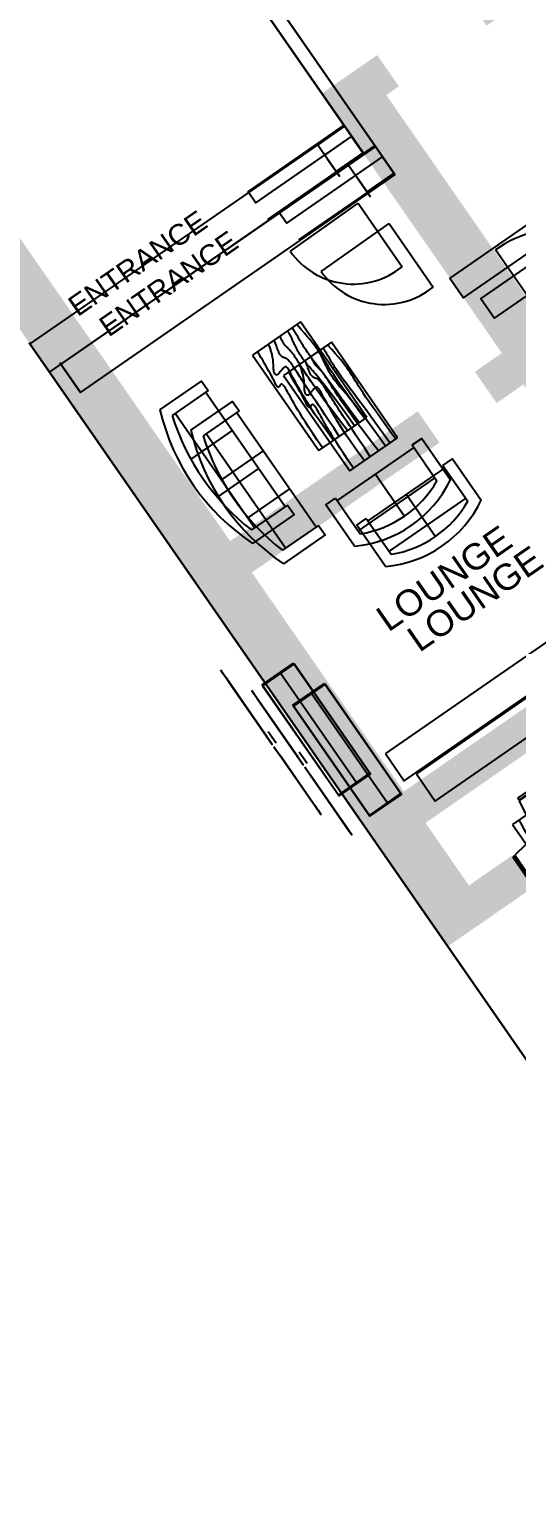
# Model space of a CAD drawing. Header units: millimetres. Extents: x 598487 to 663022, y -3024 to 50667.
# Drawn here: x 598487 to 604858, y -3024 to 16040 of the extents above; entities that cross this region are included whole.
import ezdxf

# ---------------------------------------------------------------- set-up
doc = ezdxf.new("R2010")
doc.units = ezdxf.units.MM
doc.layers.get('0').update_dxf_attribs({"color": 250})
for name, color, linetype in [('Doors', 20, 'Continuous'), ('Furniture', 80, 'Continuous'), ('Text', 7, 'Continuous'), ('walls', 51, 'Continuous'), ('windows', 10, 'Continuous')]:
    doc.layers.add(name, color=color, linetype=linetype)
doc.styles.get("Standard").update_dxf_attribs({"font": 'arial.ttf'})

# ---------------------------------------------------------------- blocks, each defined once
blk = doc.blocks.new('Sofa - Roundback 7 ft.')
at = {"linetype": 'Continuous'}
for p, q in [((-12.00002, -32.4421), (-12.00003, -6.5971)), ((11.99997, -32.4421), (11.99998, -6.5971)), ((-36.000027, -34), (-36.000027, -11.4696)), ((-35.999844, -13.3819), (35.9998, -13.3819)), ((35.99998, -34), (35.99998, -11.4696)), ((-36.000027, -32.4421), (35.99998, -32.4421))]:
    blk.add_line(p, q, dxfattribs=at)
for points in [[(-36.000027, -34), (-42.000027, -34), (-42.000027, -8)], [(41.99998, -8), (41.99998, -34), (35.99998, -34)]]:
    blk.add_lwpolyline(points, dxfattribs=at)
for centre, radius, start, end in [((0, -114.25), 114.25, 68.43141, 111.5686), ((-0.00001, -127.1968), 121.1968, 72.72033, 107.2797)]:
    blk.add_arc(centre, radius, start, end, dxfattribs=at)
blk = doc.blocks.new('Sofa - Roundback Loveseat 5 ft.')
at = {"linetype": 'Continuous'}
for p, q in [((0, -32.44198), (0, -5.99998)), ((-24, -33.99998), (-24, -11.46958)), ((-23.9998, -13.38178), (23.99986, -13.38178)), ((24.00004, -33.99998), (24.00004, -11.46958)), ((-24, -32.44198), (24.00004, -32.44198))]:
    blk.add_line(p, q, dxfattribs=at)
for points in [[(-24, -33.99998), (-30, -33.99998), (-30, -7.99998)], [(30.00004, -7.99998), (30.00004, -33.99998), (24.00004, -33.99998)]]:
    blk.add_lwpolyline(points, dxfattribs=at)
for centre, radius, start, end in [((0, -60.24998), 60.24998, 60.13715, 119.8628), ((0, -61.38438), 55.38444, 64.32083, 115.6792)]:
    blk.add_arc(centre, radius, start, end, dxfattribs=at)
blk = doc.blocks.new('Table - Rectangular Woodgrain 60 x 30 in.')
at = {"linetype": 'Continuous'}
for p, q in [((0, 0), (0, -30)), ((60, 0), (0, 0)), ((60, -30), (60, 0)), ((0, -30), (60, -30))]:
    blk.add_line(p, q, dxfattribs=at)
for points in [[(0, -2.4), (4.8155, -2.418), (9.0302, -2.4688), (12.709, -2.5477), (15.9167, -2.65), (18.7181, -2.7711), (21.1781, -2.9063), (23.3616, -3.0508), (25.3333, -3.2), (27.1477, -3.3495), (28.8172, -3.4958), (30.3437, -3.636), (31.7291, -3.7667), (32.9756, -3.8849), (34.0849, -3.9875), (35.059, -4.0714), (35.9, -4.1334), (36.6114, -4.1711), (37.2041, -4.1854), (37.6906, -4.1779), (38.0833, -4.15), (38.3948, -4.1034), (38.6375, -4.0396), (38.8239, -3.9602), (38.9666, -3.8667), (39.0764, -3.7608), (39.1573, -3.6448), (39.2116, -3.521), (39.2416, -3.3917), (39.2498, -3.2593), (39.2385, -3.1261), (39.21, -2.9944), (39.1666, -2.8667), (39.111, -2.7447), (39.0468, -2.6281), (38.978, -2.5163), (38.9083, -2.4083), (38.8418, -2.3035), (38.7823, -2.201), (38.7337, -2.1001), (38.7, -2), (38.6844, -1.9003), (38.6875, -1.8021), (38.7094, -1.707), (38.75, -1.6167), (38.8094, -1.5326), (38.8875, -1.4563), (38.9844, -1.3893), (39.1, -1.3333), (39.2351, -1.2896), (39.3937, -1.2583), (39.5804, -1.2396), (39.8, -1.2333), (40.057, -1.2396), (40.3562, -1.2583), (40.7023, -1.2896), (41.1, -1.3333), (41.5547, -1.3895), (42.0755, -1.4573), (42.6721, -1.5361), (43.3542, -1.625), (44.1316, -1.7233), (45.014, -1.8302), (46.0114, -1.9449), (47.1333, -2.0667), (48.3862, -2.1947), (49.7625, -2.3281), (51.2513, -2.4663), (52.8416, -2.6083), (54.5226, -2.7535), (56.2833, -2.9011), (58.1127, -3.0501), (60, -3.2)], [(0, -9.2), (6.5759, -9.0858), (11.9385, -9.0365), (16.2527, -9.0418), (19.6833, -9.0917), (22.3952, -9.1759), (24.5531, -9.2844), (26.322, -9.4069), (27.8666, -9.5333), (29.3241, -9.6553), (30.7203, -9.7719), (32.0532, -9.8837), (33.3208, -9.9917), (34.5213, -10.0965), (35.6526, -10.199), (36.7128, -10.2999), (37.7, -10.4), (38.6129, -10.4996), (39.4531, -10.5969), (40.223, -10.6895), (40.925, -10.775), (41.5613, -10.8512), (42.1344, -10.9156), (42.6465, -10.966), (43.1, -11), (43.4976, -11.0158), (43.8437, -11.0136), (44.143, -10.9942), (44.4, -10.9583), (44.6195, -10.9069), (44.8062, -10.8406), (44.9648, -10.7603), (45.1, -10.6667), (45.2155, -10.5598), (45.3114, -10.4365), (45.3871, -10.2929), (45.4416, -10.125), (45.4743, -9.929), (45.4844, -9.7011), (45.4709, -9.4371), (45.4333, -9.1333), (45.3716, -8.7883), (45.2896, -8.4104), (45.1919, -8.0107), (45.0833, -7.6), (44.9685, -7.1893), (44.8521, -6.7896), (44.7388, -6.4117), (44.6333, -6.0667), (44.54, -5.7628), (44.4614, -5.4979), (44.4001, -5.2675), (44.3583, -5.0667), (44.3384, -4.8909), (44.3427, -4.7354), (44.3736, -4.5956), (44.4333, -4.4667), (44.5236, -4.3453), (44.6427, -4.2333), (44.7884, -4.1339), (44.9583, -4.05), (45.1501, -3.9849), (45.3614, -3.9417), (45.59, -3.9234), (45.8333, -3.9333), (46.0915, -3.9749), (46.3734, -4.0531), (46.6906, -4.1736), (47.0542, -4.3417), (47.4756, -4.5629), (47.9661, -4.8427), (48.5372, -5.1866), (49.2, -5.6), (49.9676, -6.0844), (50.8594, -6.625), (51.8965, -7.2031), (53.1, -7.8), (54.491, -8.3969), (56.0906, -8.975), (57.9199, -9.5156), (60, -10)], [(0, -12.8), (5.1847, -12.9322), (9.6213, -13.0323), (13.3963, -13.1059), (16.5958, -13.1583), (19.3063, -13.1952), (21.614, -13.2219), (23.6054, -13.2439), (25.3666, -13.2667), (26.9728, -13.2947), (28.4531, -13.3281), (29.8256, -13.3663), (31.1083, -13.4083), (32.3191, -13.4535), (33.476, -13.501), (34.597, -13.5501), (35.7, -13.6), (36.7984, -13.6497), (37.8875, -13.6979), (38.9578, -13.743), (40, -13.7833), (41.0047, -13.8174), (41.9625, -13.8438), (42.864, -13.8607), (43.7, -13.8667), (44.4631, -13.8604), (45.1552, -13.8417), (45.7801, -13.8104), (46.3416, -13.7667), (46.8439, -13.7104), (47.2906, -13.6417), (47.6858, -13.5604), (48.0333, -13.4667), (48.3375, -13.3608), (48.6042, -13.2448), (48.8396, -13.121), (49.05, -12.9917), (49.2417, -12.8593), (49.4208, -12.7261), (49.5937, -12.5944), (49.7667, -12.4667), (49.9452, -12.3451), (50.1323, -12.2313), (50.3303, -12.1268), (50.5416, -12.0333), (50.7686, -11.9524), (51.0135, -11.8854), (51.2788, -11.8341), (51.5666, -11.8), (51.8785, -11.7843), (52.2116, -11.7865), (52.562, -11.8059), (52.926, -11.8417), (53.2998, -11.8931), (53.6795, -11.9594), (54.0614, -12.0397), (54.4416, -12.1333), (54.8223, -12.2401), (55.2293, -12.3625), (55.6942, -12.5037), (56.2489, -12.6667), (56.9251, -12.8547), (57.7545, -13.0708), (58.7689, -13.3182), (60, -13.6)], [(0, -18), (5.124, -17.7273), (9.6609, -17.5057), (13.6705, -17.3303), (17.2125, -17.1958), (20.3467, -17.0973), (23.1328, -17.0297), (25.6307, -16.9878), (27.9, -16.9667), (29.9928, -16.9617), (31.9302, -16.9703), (33.7254, -16.9907), (35.3917, -17.0208), (36.9423, -17.0588), (38.3906, -17.1026), (39.7499, -17.1503), (41.0333, -17.2), (42.2519, -17.2496), (43.4073, -17.2969), (44.4986, -17.3395), (45.525, -17.375), (46.4858, -17.4012), (47.3802, -17.4156), (48.2074, -17.416), (48.9667, -17.4), (49.6583, -17.3662), (50.2872, -17.3167), (50.8595, -17.2547), (51.3812, -17.1833), (51.8584, -17.1057), (52.2971, -17.025), (52.7034, -16.9443), (53.0833, -16.8667), (53.443, -16.7951), (53.789, -16.7313), (54.128, -16.6768), (54.4666, -16.6334), (54.8115, -16.6024), (55.1693, -16.5854), (55.5465, -16.5841), (55.95, -16.6), (56.3828, -16.6337), (56.8346, -16.6823), (57.2915, -16.7418), (57.7396, -16.8084), (58.165, -16.878), (58.5539, -16.9469), (58.8924, -17.0111), (59.1666, -17.0667), (59.3679, -17.1107), (59.5078, -17.1438), (59.6032, -17.1675), (59.6708, -17.1833), (59.7275, -17.193), (59.7901, -17.1979), (59.8753, -17.1998), (60, -17.2)], [(0, -22.4), (8.0098, -22.2501), (14.4094, -22.1011), (19.4168, -21.9535), (23.25, -21.8083), (26.1269, -21.6663), (28.2656, -21.5281), (29.884, -21.3947), (31.2, -21.2667), (32.3967, -21.1448), (33.5172, -21.0292), (34.5697, -20.9198), (35.5625, -20.8167), (36.5037, -20.7198), (37.4015, -20.6292), (38.2642, -20.5448), (39.1, -20.4667), (39.9164, -20.3951), (40.7187, -20.3313), (41.5117, -20.2768), (42.3, -20.2333), (43.0883, -20.2024), (43.8812, -20.1854), (44.6836, -20.1841), (45.5, -20.2), (46.3328, -20.234), (47.1747, -20.2844), (48.0163, -20.3488), (48.8479, -20.425), (49.66, -20.5106), (50.4429, -20.6031), (51.1872, -20.7004), (51.8833, -20.8), (52.5246, -20.8999), (53.1166, -20.9995), (53.6681, -21.0983), (54.1875, -21.1958), (54.6834, -21.2919), (55.1646, -21.3859), (55.6394, -21.4777), (56.1167, -21.5667), (56.6028, -21.6515), (57.0961, -21.7266), (57.5929, -21.7852), (58.0896, -21.8208), (58.5823, -21.8268), (59.0674, -21.7964), (59.5412, -21.723), (60, -21.6)], [(0, -25.2), (8.6355, -25.0504), (15.7026, -24.9031), (21.4049, -24.7606), (25.9458, -24.625), (29.529, -24.4988), (32.3578, -24.3844), (34.6359, -24.284), (36.5667, -24.2), (38.3213, -24.1341), (39.9417, -24.0854), (41.437, -24.0523), (42.8167, -24.0333), (44.0901, -24.0268), (45.2667, -24.0313), (46.3557, -24.0451), (47.3667, -24.0667), (48.309, -24.0947), (49.1928, -24.1287), (50.0284, -24.168), (50.826, -24.2125), (51.5959, -24.2617), (52.3483, -24.3151), (53.0935, -24.3725), (53.8417, -24.4334), (54.6009, -24.497), (55.3699, -24.561), (56.1454, -24.6226), (56.9239, -24.6792), (57.7021, -24.7279), (58.4764, -24.7662), (59.2435, -24.7911), (60, -24.8)], [(0, -28.8), (5.6867, -28.6681), (10.45, -28.5698), (14.407, -28.5012), (17.675, -28.4584), (20.3711, -28.4374), (22.6125, -28.4344), (24.5164, -28.4455), (26.2, -28.4667), (27.762, -28.4947), (29.2276, -28.5281), (30.6033, -28.5663), (31.8958, -28.6084), (33.1118, -28.6535), (34.2578, -28.7011), (35.3405, -28.7501), (36.3666, -28.8), (37.3443, -28.8497), (38.288, -28.8974), (39.2137, -28.9412), (40.1375, -28.9792), (41.0753, -29.0093), (42.0432, -29.0297), (43.0572, -29.0384), (44.1333, -29.0333), (45.2936, -29.0114), (46.5843, -28.9641), (48.0579, -28.8816), (49.7666, -28.7542), (51.7629, -28.5721), (54.0989, -28.3255), (56.8272, -28.0048), (60, -27.6)]]:
    blk.add_lwpolyline(points, dxfattribs=at)
blk = doc.blocks.new('Dining Set - 36 x 72 in.')
at = {"linetype": 'Continuous'}
for p, q in [((-22.2343, 26.00059), (-23.4847, 17.99762)), ((-22.2304, 26), (-5.7608, 26)), ((-22, 27.5), (-22.1562, 26.50042)), ((-5.8416, 26.5), (-22.1534, 26.5)), ((-22, 27.5), (-6, 27.5)), ((-5.8437, 26.49966), (-6, 27.5)), ((-4.5152, 17.99762), (-5.7655, 25.99926)), ((5.7657, 26.00059), (4.5153, 17.99762)), ((5.7696, 26), (22.2392, 26)), ((6, 27.5), (5.8438, 26.50042)), ((22.1584, 26.5), (5.8466, 26.5)), ((6, 27.5), (22, 27.5)), ((22.1563, 26.49966), (22, 27.5)), ((23.4848, 17.99762), (22.2345, 25.99926)), ((36, 18), (-36, 18)), ((-36, 18), (-36, -18)), ((36, -18), (36, 18)), ((-45.5, 8), (-44.5004, 8.15617)), ((-45.5, 8), (-45.5, -8)), ((-44.5, -8.15843), (-44.5, 8.15338)), ((-44.0006, 8.23428), (-35.9976, 9.48474)), ((-44, 8.23041), (-44, -8.23915)), ((44.0006, 8.23428), (35.9976, 9.48474)), ((44, 8.23041), (44, -8.23915)), ((44.5, -8.15843), (44.5, 8.15338)), ((45.5, 8), (44.5005, 8.15617)), ((45.5, 8), (45.5, -8)), ((-44.4997, -8.15631), (-45.5, -8)), ((-35.9976, -9.48476), (-43.9993, -8.2345)), ((35.9976, -9.48476), (43.9993, -8.2345)), ((44.4997, -8.15631), (45.5, -8)), ((-36, -18), (36, -18)), ((-22.2343, -26.0006), (-23.4847, -17.99762)), ((-4.5152, -17.99762), (-5.7655, -25.99928)), ((5.7657, -26.0006), (4.5153, -17.99762)), ((23.4848, -17.99762), (22.2345, -25.99928)), ((-22.2304, -26), (-5.7608, -26)), ((-22, -27.5), (-22.1562, -26.50044)), ((-5.8416, -26.5), (-22.1534, -26.5)), ((-22, -27.5), (-6, -27.5)), ((-5.8437, -26.49967), (-6, -27.5)), ((5.7696, -26), (22.2392, -26)), ((6, -27.5), (5.8438, -26.50044)), ((22.1584, -26.5), (5.8466, -26.5)), ((6, -27.5), (22, -27.5)), ((22.1563, -26.49967), (22, -27.5))]:
    blk.add_line(p, q, dxfattribs=at)
for points in [[(-36, 15), (-31.1772, 14.97754), (-26.8079, 14.91406), (-22.8538, 14.81543), (-19.276, 14.6875), (-16.0362, 14.53613), (-13.0957, 14.36718), (-10.4159, 14.18652), (-7.9583, 14), (-5.6904, 13.81315), (-3.6035, 13.63021), (-1.6954, 13.45508), (0.0365, 13.29166), (1.5945, 13.14388), (2.9811, 13.01562), (4.1988, 12.9108), (5.25, 12.83333), (6.1393, 12.78613), (6.8802, 12.76823), (7.4883, 12.77767), (7.9792, 12.8125), (8.3685, 12.87077), (8.6719, 12.95052), (8.9049, 13.0498), (9.0833, 13.16666), (9.2205, 13.29899), (9.3216, 13.44401), (9.3895, 13.59879), (9.4271, 13.76041), (9.4373, 13.92594), (9.4232, 14.09245), (9.3875, 14.257), (9.3333, 14.41666), (9.2638, 14.56917), (9.1836, 14.71484), (9.0975, 14.85465), (9.0104, 14.98958), (8.9272, 15.1206), (8.8529, 15.2487), (8.7922, 15.37483), (8.75, 15.5), (8.7305, 15.62467), (8.7344, 15.74739), (8.7617, 15.86621), (8.8125, 15.97916), (8.8867, 16.08431), (8.9844, 16.17968), (9.1055, 16.26334), (9.25, 16.33333), (9.4189, 16.38802), (9.6172, 16.42708), (9.8506, 16.45052), (10.125, 16.45833), (10.4463, 16.45052), (10.8203, 16.42708), (11.2529, 16.38802), (11.75, 16.33333), (12.3184, 16.26318), (12.9694, 16.17838), (13.7151, 16.07991), (14.5677, 15.96875), (15.5395, 15.84586), (16.6426, 15.71224), (17.8893, 15.56884), (19.2917, 15.41666), (20.859, 15.25667), (22.5879, 15.08984), (24.4721, 14.91715), (26.5052, 14.73958), (28.6809, 14.5581), (30.9929, 14.3737), (33.4347, 14.18733), (36, 14)], [(-36, 10), (-28.9766, 10.14274), (-23.1725, 10.20442), (-18.4241, 10.19775), (-14.5677, 10.13541), (-11.4399, 10.03011), (-8.877, 9.89453), (-6.7154, 9.74137), (-4.7917, 9.58333), (-2.9698, 9.43082), (-1.2246, 9.28515), (0.4415, 9.14534), (2.026, 9.01041), (3.5266, 8.87939), (4.9408, 8.7513), (6.266, 8.62516), (7.5, 8.5), (8.6411, 8.37549), (9.6914, 8.2539), (10.6538, 8.13818), (11.5312, 8.03125), (12.3267, 7.93603), (13.043, 7.85547), (13.6831, 7.79248), (14.25, 7.75), (14.7471, 7.7303), (15.1797, 7.73307), (15.5537, 7.75732), (15.875, 7.80208), (16.1494, 7.86637), (16.3828, 7.94922), (16.5811, 8.04964), (16.75, 8.16666), (16.8944, 8.29915), (17.0143, 8.44531), (17.1089, 8.60319), (17.1771, 8.77083), (17.218, 8.94629), (17.2305, 9.1276), (17.2137, 9.31282), (17.1667, 9.5), (17.0895, 9.6875), (16.987, 9.875), (16.8649, 10.0625), (16.7292, 10.25), (16.5856, 10.4375), (16.4401, 10.625), (16.2985, 10.8125), (16.1667, 11), (16.05, 11.18733), (15.9518, 11.3737), (15.8752, 11.5581), (15.8229, 11.73958), (15.798, 11.91715), (15.8034, 12.08984), (15.842, 12.25667), (15.9167, 12.41666), (16.0295, 12.56836), (16.1784, 12.70833), (16.3605, 12.83268), (16.5729, 12.9375), (16.8127, 13.01888), (17.0768, 13.07291), (17.3625, 13.0957), (17.6667, 13.08333), (17.9894, 13.03312), (18.3418, 12.94726), (18.7382, 12.82918), (19.1927, 12.68229), (19.7195, 12.51001), (20.3327, 12.31575), (21.0465, 12.10294), (21.875, 11.875), (22.8357, 11.63354), (23.959, 11.37304), (25.2786, 11.08618), (26.8282, 10.76562), (28.6414, 10.40405), (30.752, 9.99414), (33.1936, 9.52856), (36, 9)], [(-36, 5.5), (-30.7157, 5.3348), (-26.069, 5.20963), (-21.9946, 5.11767), (-18.4271, 5.05208), (-15.3009, 5.00602), (-12.5508, 4.97265), (-10.1112, 4.94515), (-7.9167, 4.91666), (-5.909, 4.88167), (-4.0586, 4.83984), (-2.3429, 4.79215), (-0.7396, 4.73958), (0.7739, 4.6831), (2.22, 4.6237), (3.6213, 4.56233), (5, 4.5), (6.373, 4.43782), (7.7344, 4.3776), (9.0723, 4.32129), (10.375, 4.27083), (11.6309, 4.22819), (12.8281, 4.19531), (13.9551, 4.17415), (15, 4.16666), (15.954, 4.17448), (16.819, 4.19791), (17.6001, 4.23698), (18.3021, 4.29166), (18.9299, 4.36198), (19.4883, 4.44791), (19.9823, 4.54948), (20.4167, 4.66666), (20.7969, 4.79899), (21.1302, 4.94401), (21.4245, 5.09879), (21.6875, 5.26041), (21.9271, 5.42594), (22.1511, 5.59245), (22.3672, 5.757), (22.5834, 5.91666), (22.8065, 6.06868), (23.0404, 6.21093), (23.2879, 6.34147), (23.5521, 6.45833), (23.8358, 6.55957), (24.142, 6.64323), (24.4735, 6.70735), (24.8334, 6.75), (25.2235, 6.76969), (25.642, 6.76692), (26.0858, 6.74267), (26.5521, 6.69791), (27.0379, 6.63362), (27.5404, 6.55078), (28.0565, 6.45036), (28.5834, 6.33333), (29.1242, 6.19987), (29.7071, 6.04687), (30.3661, 5.87044), (31.1354, 5.66666), (32.0493, 5.43164), (33.142, 5.16146), (34.4475, 4.85221), (36, 4.5)], [(-36, -1), (-30.7915, -0.6591), (-26.0195, -0.38216), (-21.6519, -0.16284), (-17.6563, 0.00521), (-14.0005, 0.12833), (-10.6523, 0.21289), (-7.5796, 0.26522), (-4.75, 0.29166), (-2.134, 0.29793), (0.2878, 0.28711), (2.5317, 0.26163), (4.6146, 0.22396), (6.5529, 0.17651), (8.3633, 0.12174), (10.0623, 0.06209), (11.6667, 0), (13.1899, -0.06201), (14.6341, -0.1211), (15.9982, -0.17432), (17.2813, -0.21875), (18.4823, -0.25147), (19.6003, -0.26953), (20.6343, -0.27002), (21.5834, -0.25), (22.4481, -0.20768), (23.2357, -0.14584), (23.9549, -0.06836), (24.6146, 0.02083), (25.2235, 0.11784), (25.7904, 0.21875), (26.3241, 0.31966), (26.8334, 0.41666), (27.3265, 0.50618), (27.8099, 0.58593), (28.2894, 0.65397), (28.7709, 0.70833), (29.2601, 0.74707), (29.763, 0.76823), (30.2855, 0.76985), (30.8334, 0.75), (31.4088, 0.70784), (31.9994, 0.64713), (32.589, 0.57275), (33.1615, 0.48958), (33.7008, 0.4025), (34.1908, 0.3164), (34.6153, 0.23616), (34.9584, 0.16666), (35.2099, 0.11165), (35.3848, 0.07031), (35.504, 0.04069), (35.5886, 0.02083), (35.6594, 0.00879), (35.7377, 0.0026), (35.8442, 0.00032), (36, 0)], [(-36, -6.5), (-27.1843, -6.31267), (-20.084, -6.1263), (-14.469, -5.9419), (-10.1094, -5.76042), (-6.7752, -5.58285), (-4.2363, -5.41016), (-2.2629, -5.24333), (-0.625, -5.08334), (0.8708, -4.93099), (2.2715, -4.78646), (3.5872, -4.64974), (4.8281, -4.52084), (6.0046, -4.39974), (7.127, -4.28646), (8.2053, -4.18099), (9.25, -4.08334), (10.2705, -3.99382), (11.2734, -3.91407), (12.2647, -3.84603), (13.25, -3.79167), (14.2354, -3.75293), (15.2266, -3.73177), (16.2295, -3.73015), (17.25, -3.75), (18.2912, -3.79248), (19.3451, -3.85547), (20.4009, -3.93604), (21.4479, -4.03125), (22.4754, -4.13819), (23.4727, -4.25391), (24.4289, -4.37549), (25.3334, -4.5), (26.1785, -4.62492), (26.9694, -4.74935), (27.7145, -4.87281), (28.4219, -4.99479), (29.1, -5.11483), (29.7572, -5.23242), (30.4016, -5.34709), (31.0417, -5.45834), (31.6837, -5.56437), (32.3262, -5.65821), (32.9658, -5.73153), (33.599, -5.77604), (34.2224, -5.78345), (34.8327, -5.74545), (35.4264, -5.65373), (36, -5.5)], [(-36, -10), (-26.4022, -9.81299), (-18.4675, -9.62891), (-11.9839, -9.45069), (-6.7396, -9.28125), (-2.5226, -9.12354), (0.8789, -8.98047), (3.6769, -8.85498), (6.0833, -8.75), (8.2767, -8.66765), (10.3021, -8.60677), (12.1712, -8.56543), (13.8958, -8.54167), (15.4876, -8.53353), (16.9583, -8.53907), (18.3197, -8.55632), (19.5834, -8.58334), (20.7616, -8.61841), (21.8685, -8.66081), (22.9188, -8.71004), (23.9271, -8.76563), (24.9081, -8.82707), (25.8763, -8.89388), (26.8465, -8.96558), (27.8334, -9.04167), (28.8474, -9.12118), (29.8828, -9.20117), (30.93, -9.27824), (31.9792, -9.34896), (33.0205, -9.40991), (34.0443, -9.45768), (35.0407, -9.48885), (36, -9.5)], [(-36, -14.5), (-30.0881, -14.33513), (-25.0332, -14.21224), (-20.7312, -14.12647), (-17.0781, -14.07292), (-13.97, -14.04671), (-11.3027, -14.04297), (-8.9724, -14.05681), (-6.875, -14.08334), (-4.9224, -14.11833), (-3.0905, -14.16016), (-1.3709, -14.20785), (0.2448, -14.26042), (1.7647, -14.3169), (3.1973, -14.3763), (4.5507, -14.43767), (5.8333, -14.5), (7.0554, -14.5621), (8.235, -14.62175), (9.3922, -14.67652), (10.5469, -14.72396), (11.7192, -14.76164), (12.929, -14.78711), (14.1965, -14.79794), (15.5417, -14.79167), (16.9933, -14.76424), (18.6152, -14.70508), (20.4804, -14.60197), (22.6615, -14.44271), (25.2312, -14.21509), (28.2624, -13.9069), (31.8277, -13.50594), (36, -13)]]:
    blk.add_lwpolyline(points, dxfattribs=at)

msp = doc.modelspace()

# ---------------------------------------------------------------- hatches: boundary and pattern name
at = {"true_color": 0xcd6928, "extrusion": (-0.821971, -0.569529, -1.54981e-16)}
h = msp.add_hatch(dxfattribs=at)
h.set_pattern_fill('AR-BRELM', color=32)
h.set_pattern_definition([(5.1533, (328475.09, -62887.87), (-12.1694, 134.9364), [193.675, -9.525]), (5.1533, (328469.96, -62830.95), (-12.1694, 134.9364), [193.675, -9.525]), (5.1533, (328519.6, -62815.84), (-12.1694, 134.9364), [92.075, -9.525]), (5.1533, (328514.47, -62758.92), (-12.1694, 134.9364), [92.075, -9.525]), (95.1533, (328475.1, -62887.87), (-202.3786, -18.252), [57.15, -78.334]), (95.1533, (328465.6, -62888.72), (-202.3786, -18.252), [57.15, -78.334]), (95.1533, (328519.6, -62815.84), (-101.1893, -9.1259), [57.15, -78.334]), (95.1533, (328510.11, -62816.69), (-101.1893, -9.1259), [57.15, -78.334])])
edge = h.paths.add_edge_path()
edge.add_line((331492, -62616), (328504, -62885))
edge.add_line((328504, -62885), (328055, -57905))
edge.add_line((331043, -57636), (328055, -57905))
edge.add_line((331492, -62616), (331043, -57636))
h = msp.add_hatch(dxfattribs=at)
h.set_pattern_fill('AR-BRELM', color=32)
h.set_pattern_definition([(5.1533, (328924.2, -67867.66), (-12.1694, 134.9364), [193.675, -9.525]), (5.1533, (328919.06, -67810.74), (-12.1694, 134.9364), [193.675, -9.525]), (5.1533, (328968.71, -67795.63), (-12.1694, 134.9364), [92.075, -9.525]), (5.1533, (328963.57, -67738.71), (-12.1694, 134.9364), [92.075, -9.525]), (95.1533, (328924.2, -67867.66), (-202.3786, -18.252), [57.15, -78.334]), (95.1533, (328914.71, -67868.51), (-202.3786, -18.252), [57.15, -78.334]), (95.1533, (328968.71, -67795.63), (-101.1893, -9.1259), [57.15, -78.334]), (95.1533, (328959.22, -67796.48), (-101.1893, -9.1259), [57.15, -78.334])])
edge = h.paths.add_edge_path()
edge.add_line((331941, -67596), (328953, -67865))
edge.add_line((328953, -67865), (328504, -62885))
edge.add_line((331492, -62616), (328504, -62885))
edge.add_line((331941, -67596), (331492, -62616))
at = {"extrusion": (-0.567227, 0.818649, -0.089821)}
h = msp.add_hatch(dxfattribs=at)
h.set_pattern_fill('AR-BRELM', color=256)
h.set_pattern_definition([(5e-13, (-503641.72, -91944.79), (-1e-12, 135.484), [193.675, -9.525]), (5e-13, (-503641.72, -91887.64), (-1e-12, 135.484), [193.675, -9.525]), (5e-13, (-503590.92, -91877.04), (-1e-12, 135.484), [92.075, -9.525]), (5e-13, (-503590.92, -91819.9), (-1e-12, 135.484), [92.075, -9.525]), (90, (-503641.72, -91944.79), (-203.2, -2e-12), [57.15, -78.334]), (90, (-503651.25, -91944.79), (-203.2, -2e-12), [57.15, -78.334]), (90, (-503590.92, -91877.04), (-101.6, -9e-13), [57.15, -78.334]), (90, (-503600.45, -91877.04), (-101.6, -9e-13), [57.15, -78.334])])
edge = h.paths.add_edge_path()
edge.add_line((-503783, -86557), (-503355, -86557))
edge.add_line((-503783, -92268), (-503783, -87268))
edge.add_line((-503952, -91468), (-503524, -91468))
edge.add_line((-503355, -92268), (-503355, -87268))
h = msp.add_hatch(dxfattribs=at)
h.set_pattern_fill('AR-BRELM', color=256)
h.set_pattern_definition([(5e-13, (-503737.85, -92137.79), (-1e-12, 135.484), [193.675, -9.525]), (5e-13, (-503737.85, -92080.64), (-1e-12, 135.484), [193.675, -9.525]), (5e-13, (-503687.05, -92070.05), (-1e-12, 135.484), [92.075, -9.525]), (5e-13, (-503687.05, -92012.9), (-1e-12, 135.484), [92.075, -9.525]), (90, (-503737.85, -92137.8), (-203.2, -2e-12), [57.15, -78.334]), (90, (-503747.37, -92137.8), (-203.2, -2e-12), [57.15, -78.334]), (90, (-503687.05, -92070.05), (-101.6, -9e-13), [57.15, -78.334]), (90, (-503696.57, -92070.05), (-101.6, -9e-13), [57.15, -78.334])])
h.paths.add_polyline_path([(-503738, -87138), (-502216, -87138), (-502216, -89145), (-503738, -89145)])
h = msp.add_hatch(dxfattribs=at)
h.set_pattern_fill('AR-BRELM', color=256)
h.set_pattern_definition([(5e-13, (-503822.42, -96944.79), (-1e-12, 135.484), [193.675, -9.525]), (5e-13, (-503822.42, -96887.64), (-1e-12, 135.484), [193.675, -9.525]), (5e-13, (-503771.62, -96877.04), (-1e-12, 135.484), [92.075, -9.525]), (5e-13, (-503771.62, -96819.9), (-1e-12, 135.484), [92.075, -9.525]), (90, (-503822.42, -96944.79), (-203.2, -2e-12), [57.15, -78.334]), (90, (-503831.94, -96944.79), (-203.2, -2e-12), [57.15, -78.334]), (90, (-503771.62, -96877.04), (-101.6, -9e-13), [57.15, -78.334]), (90, (-503781.14, -96877.04), (-101.6, -9e-13), [57.15, -78.334])])
edge = h.paths.add_edge_path()
edge.add_line((-503964, -91557), (-503536, -91557))
edge.add_line((-503964, -97268), (-503964, -92268))
edge.add_line((-504133, -96468), (-503705, -96468))
edge.add_line((-503536, -97268), (-503536, -92268))
h = msp.add_hatch(dxfattribs=at)
h.set_pattern_fill('AR-BRELM', color=256)
h.set_pattern_definition([(5e-13, (-503918.55, -97137.79), (-1e-12, 135.484), [193.675, -9.525]), (5e-13, (-503918.55, -97080.64), (-1e-12, 135.484), [193.675, -9.525]), (5e-13, (-503867.75, -97070.05), (-1e-12, 135.484), [92.075, -9.525]), (5e-13, (-503867.75, -97012.9), (-1e-12, 135.484), [92.075, -9.525]), (90, (-503918.55, -97137.8), (-203.2, -2e-12), [57.15, -78.334]), (90, (-503928.07, -97137.8), (-203.2, -2e-12), [57.15, -78.334]), (90, (-503867.75, -97070.05), (-101.6, -9e-13), [57.15, -78.334]), (90, (-503877.27, -97070.05), (-101.6, -9e-13), [57.15, -78.334])])
h.paths.add_polyline_path([(-503919, -92138), (-502397, -92138), (-502397, -94145), (-503919, -94145)])
at = {"true_color": 0xcd6928, "extrusion": (-0.567227, 0.818649, -0.089821)}
h = msp.add_hatch(dxfattribs=at)
h.set_pattern_fill('AR-PARQ1', color=32)
h.set_pattern_definition([(90, (-489093.17, 166779.5), (-304.8, 304.8), [304.8, -304.8]), (90, (-489042.37, 166779.5), (-304.8, 304.8), [304.8, -304.8]), (90, (-488991.57, 166779.5), (-304.8, 304.8), [304.8, -304.8]), (90, (-488940.77, 166779.5), (-304.8, 304.8), [304.8, -304.8]), (90, (-488889.97, 166779.5), (-304.8, 304.8), [304.8, -304.8]), (90, (-488839.17, 166779.5), (-304.8, 304.8), [304.8, -304.8]), (90, (-488788.37, 166779.5), (-304.8, 304.8), [304.8, -304.8]), (360, (-489093.17, 167084.3), (304.8, -304.8), [304.8, -304.8]), (360, (-489093.17, 167135.1), (304.8, -304.8), [304.8, -304.8]), (360, (-489093.17, 167185.9), (304.8, -304.8), [304.8, -304.8]), (360, (-489093.17, 167236.7), (304.8, -304.8), [304.8, -304.8]), (360, (-489093.17, 167287.5), (304.8, -304.8), [304.8, -304.8]), (360, (-489093.17, 167338.3), (304.8, -304.8), [304.8, -304.8]), (360, (-489093.17, 167389.1), (304.8, -304.8), [304.8, -304.8])])
edge = h.paths.add_edge_path()
edge.add_line((-502220, -92138), (-499238, -92138))
edge.add_line((-499238, -92138), (-499238, -87138))
edge.add_line((-502220, -87138), (-499238, -87138))
edge.add_line((-502220, -92138), (-502220, -87138))
edge = h.paths.add_edge_path()
edge.add_line((-499238, -92138), (-498738, -92138))
edge.add_line((-498738, -92138), (-498738, -87138))
edge.add_line((-499238, -87138), (-498738, -87138))
edge.add_line((-499238, -92138), (-499238, -87138))
h = msp.add_hatch(dxfattribs=at)
h.set_pattern_fill('AR-PARQ1', color=32)
h.set_pattern_definition([(90, (-489093.17, 166779.5), (-304.8, 304.8), [304.8, -304.8]), (90, (-489042.37, 166779.5), (-304.8, 304.8), [304.8, -304.8]), (90, (-488991.57, 166779.5), (-304.8, 304.8), [304.8, -304.8]), (90, (-488940.77, 166779.5), (-304.8, 304.8), [304.8, -304.8]), (90, (-488889.97, 166779.5), (-304.8, 304.8), [304.8, -304.8]), (90, (-488839.17, 166779.5), (-304.8, 304.8), [304.8, -304.8]), (90, (-488788.37, 166779.5), (-304.8, 304.8), [304.8, -304.8]), (360, (-489093.17, 167084.3), (304.8, -304.8), [304.8, -304.8]), (360, (-489093.17, 167135.1), (304.8, -304.8), [304.8, -304.8]), (360, (-489093.17, 167185.9), (304.8, -304.8), [304.8, -304.8]), (360, (-489093.17, 167236.7), (304.8, -304.8), [304.8, -304.8]), (360, (-489093.17, 167287.5), (304.8, -304.8), [304.8, -304.8]), (360, (-489093.17, 167338.3), (304.8, -304.8), [304.8, -304.8]), (360, (-489093.17, 167389.1), (304.8, -304.8), [304.8, -304.8])])
edge = h.paths.add_edge_path()
edge.add_line((-502401, -97138), (-499419, -97138))
edge.add_line((-499419, -97138), (-499419, -92138))
edge.add_line((-502401, -92138), (-499419, -92138))
edge.add_line((-502401, -97138), (-502401, -92138))
edge = h.paths.add_edge_path()
edge.add_line((-499419, -97138), (-498919, -97138))
edge.add_line((-498919, -97138), (-498919, -92138))
edge.add_line((-499419, -92138), (-498919, -92138))
edge.add_line((-499419, -97138), (-499419, -92138))
at = {"true_color": 0xcd6928, "extrusion": (-0.821971, -0.569529, 9.27113e-15)}
h = msp.add_hatch(dxfattribs=at)
h.set_pattern_fill('AR-CONC', color=32)
h.set_pattern_definition([(50, (-204816.2, 197959.32), (182.18467, -15.939086), [19.05, -209.55]), (355, (-204816.2, 197959.32), (-35.24342, 191.056845), [15.24, -167.640584]), (100.451445, (-204801.01, 197957.99), (146.941247, 175.11775), [16.19001, -178.090245]), (46.1842, (-204816.2, 198010.12), (271.07904, -42.04233), [28.575, -314.325]), (96.63556, (-204793.6, 198006.6), (237.40413, 247.42612), [24.28502, -267.13561]), (351.18415, (-204816.2, 198010.12), (237.40413, 247.42612), [22.85997, -251.45973]), (21, (-204790.8, 197997.42), (151.61439, -102.2652), [19.05, -209.55]), (326, (-204790.8, 197997.42), (61.80203, 184.187966), [15.24, -167.64]), (71.451445, (-204778.16, 197988.9), (213.41642, 81.92277), [16.19001, -178.08994]), (37.5, (-204816.195, 197959.317), (3.088603, 84.555039), [0, -165.608, 0, -170.18, 0, -168.275]), (7.5, (-204816.195, 197959.32), (66.819663, 100.180575), [0, -97.028, 0, -161.798, 0, -64.135]), (327.5, (-204872.84, 197959.317), (135.590595, -5.728744), [0, -63.5, 0, -198.12, 0, -262.89]), (317.5, (-204898.24, 197959.32), (148.129181, 25.42649), [0, -82.55, 0, -131.572, 0, -186.69])])
h.paths.add_polyline_path([(334382, -57335), (331541, -57591), (331676, -59085), (333477, -58923), (333657, -60914), (331855, -61077), (331990, -62571), (334831, -62315)])
h.paths.add_polyline_path([(339998, -58334), (339703, -58361), (339882, -60353), (340178, -60326)], flags=17)
h.paths.add_polyline_path([(336369, -57156), (335276, -57254), (335725, -62234), (336819, -62135), (336684, -60641), (335928, -60710), (335749, -58718), (336504, -58650)])
h.paths.add_polyline_path([(335276, -57254), (334880, -57290), (335329, -62270), (335725, -62234)])
h.paths.add_polyline_path([(334880, -57290), (334382, -57335), (334831, -62315), (335329, -62270)])
h.paths.add_polyline_path([(338365, -56976), (337367, -57066), (337501, -58560), (338227, -58494), (338406, -60486), (337681, -60552), (337816, -62045), (338815, -61955)])
h.paths.add_polyline_path([(337367, -57066), (336872, -57110), (337006, -58604), (337501, -58560)])
h.paths.add_polyline_path([(336872, -57110), (336374, -57155), (336508, -58649), (337006, -58604)])
h.paths.add_polyline_path([(337681, -60552), (337186, -60596), (337321, -62090), (337816, -62045)])
h.paths.add_polyline_path([(337186, -60596), (336688, -60641), (336823, -62135), (337321, -62090)])
h.paths.add_polyline_path([(340178, -60326), (339882, -60353), (339703, -58361), (339998, -58334), (339863, -56841), (338884, -56929), (339334, -61909), (340313, -61820)])
h.paths.add_polyline_path([(338863, -56931), (338365, -56976), (338815, -61955), (339313, -61910)])
h.paths.add_polyline_path([(341643, -58186), (340023, -58332), (340202, -60324), (341823, -60178)], flags=17)
h.paths.add_polyline_path([(342496, -56603), (339888, -56838), (340023, -58332), (341643, -58186), (341823, -60178), (340202, -60324), (340337, -61818), (342945, -61583)])
h.paths.add_polyline_path([(346480, -56244), (342994, -56558), (343443, -61538), (346929, -61224)])
h.paths.add_polyline_path([(347974, -56109), (346978, -56199), (347427, -61179), (348423, -61089)])
h.paths.add_polyline_path([(346978, -56199), (346494, -56243), (346943, -61222), (347427, -61179)])
h.paths.add_polyline_path([(348472, -56064), (347974, -56109), (348423, -61089), (348921, -61044)])
h.paths.add_polyline_path([(342994, -56558), (342496, -56603), (342945, -61583), (343443, -61538)])
h.paths.add_polyline_path([(331541, -57591), (331043, -57636), (331223, -59628), (331581, -59596), (331536, -59098), (331676, -59085)])
h.paths.add_polyline_path([(331581, -59596), (331223, -59628), (331492, -62616), (331990, -62571), (331855, -61077), (331716, -61089)])
h = msp.add_hatch(dxfattribs=at)
h.set_pattern_fill('AR-BRELM', color=32)
h.set_pattern_definition([(5.15334, (356118.38, -52551.77), (-12.1694, 134.93636), [193.675, -9.525]), (5.15334, (356113.25, -52494.85), (-12.1694, 134.93636), [193.675, -9.525]), (5.15334, (356162.9, -52479.74), (-12.1694, 134.93636), [92.075, -9.525]), (5.15334, (356157.76, -52422.82), (-12.1694, 134.93636), [92.075, -9.525]), (95.1533, (356118.38, -52551.77), (-202.3786, -18.2517), [57.15, -78.334]), (95.1533, (356108.9, -52552.63), (-202.3786, -18.2517), [57.15, -78.334]), (95.15334, (356162.89, -52479.74), (-101.18932, -9.12586), [57.15, -78.334]), (95.15334, (356153.41, -52480.6), (-101.18932, -9.12586), [57.15, -78.334])])
h.paths.add_polyline_path([(334831, -62315), (331990, -62571), (332125, -64065), (333926, -63902), (334106, -65894), (332304, -66057), (332439, -67551), (335280, -67294)])
h.paths.add_polyline_path([(340447, -63314), (340152, -63341), (340331, -65333), (340627, -65306)], flags=17)
h.paths.add_polyline_path([(336819, -62135), (335725, -62234), (336174, -67214), (337268, -67115), (337133, -65621), (336377, -65689), (336198, -63697), (336953, -63629)])
h.paths.add_polyline_path([(335725, -62234), (335329, -62270), (335778, -67250), (336174, -67214)])
h.paths.add_polyline_path([(335329, -62270), (334831, -62315), (335280, -67294), (335778, -67250)])
h.paths.add_polyline_path([(338815, -61955), (337816, -62045), (337951, -63539), (338676, -63474), (338855, -65466), (338130, -65531), (338265, -67025), (339264, -66935)])
h.paths.add_polyline_path([(337816, -62045), (337321, -62090), (337455, -63584), (337951, -63539)])
h.paths.add_polyline_path([(337321, -62090), (336823, -62135), (336957, -63629), (337455, -63584)])
h.paths.add_polyline_path([(338130, -65531), (337635, -65576), (337770, -67070), (338265, -67025)])
h.paths.add_polyline_path([(337635, -65576), (337137, -65621), (337272, -67115), (337770, -67070)])
h.paths.add_polyline_path([(340627, -65306), (340331, -65333), (340152, -63341), (340447, -63314), (340313, -61820), (339334, -61909), (339783, -66888), (340762, -66800)])
h.paths.add_polyline_path([(339313, -61910), (338815, -61955), (339264, -66935), (339762, -66890)])
h.paths.add_polyline_path([(342092, -63166), (340472, -63312), (340651, -65304), (342272, -65158)], flags=17)
h.paths.add_polyline_path([(342945, -61583), (340337, -61818), (340472, -63312), (342092, -63166), (342272, -65158), (340651, -65304), (340786, -66798), (343395, -66563)])
h.paths.add_polyline_path([(346929, -61224), (343443, -61538), (343893, -66518), (347378, -66203)])
h.paths.add_polyline_path([(348423, -61089), (347427, -61179), (347876, -66158), (348872, -66069)])
h.paths.add_polyline_path([(347427, -61179), (346943, -61222), (347392, -66202), (347876, -66158)])
h.paths.add_polyline_path([(348921, -61044), (348423, -61089), (348872, -66069), (349370, -66024)])
h.paths.add_polyline_path([(343443, -61538), (342945, -61583), (343395, -66563), (343893, -66518)])
h.paths.add_polyline_path([(331990, -62571), (331492, -62616), (331672, -64608), (332031, -64575), (331986, -64077), (332125, -64065)])
h.paths.add_polyline_path([(332031, -64575), (331672, -64608), (331941, -67596), (332439, -67551), (332304, -66057), (332165, -66069)])
at = {"layer": 'walls', "true_color": 0xffffff, "extrusion": (-0.051156, 0.073831, 0.995958)}
h = msp.add_hatch(dxfattribs=at)
h.set_pattern_fill('AR-B88', angle=-90)
h.set_pattern_definition([(270, (-507046.18, 344638.76), (203.2, 2e-11), []), (6e-12, (-507046.18, 344638.76), (203.2, 101.6), [203.2, -203.2])])
h.paths.add_polyline_path([(-498738, 331268), (-498738, 342028), (-499924, 342028), (-499924, 341528), (-499238, 341528), (-499238, 340528), (-502220, 340528), (-502220, 340028), (-499238, 340028), (-499238, 336528), (-502220, 336528), (-502220, 336028), (-499238, 336028), (-499238, 325028), (-502220, 325028), (-502220, 324528), (-499238, 324528), (-498738, 324528), (-498738, 329508), (-498978, 329508), (-498978, 331268)])
h.paths.add_polyline_path([(-503738, 331880), (-503738, 336028), (-503310, 336028), (-503310, 336528), (-503738, 336528), (-503738, 340028), (-503310, 340028), (-503310, 340528), (-503738, 340528), (-503738, 341528), (-501684, 341528), (-501684, 342028), (-506238, 342028), (-506238, 341528), (-504238, 341528), (-504238, 332380), (-504438, 332380), (-504438, 331880), (-504238, 331880)])
h.paths.add_polyline_path([(-506238, 341528), (-506238, 342028), (-506738, 342028), (-506738, 341741), (-506738, 341528)])
h.paths.add_polyline_path([(-508738, 341528), (-508738, 342028), (-510238, 342028), (-510238, 341528)])
h.paths.add_polyline_path([(-510238, 341528), (-510238, 342028), (-510738, 342028), (-510738, 341528)])
h.paths.add_polyline_path([(-510238, 335115), (-510238, 341528), (-510738, 341528), (-510738, 335115), (-510605, 335115)])
h.paths.add_polyline_path([(-506738, 336028), (-506738, 333409), (-506238, 333409), (-506013, 333409), (-506013, 336528), (-506237, 336528), (-510238, 336528), (-510238, 336028)])
h.paths.add_polyline_path([(-506738, 331880), (-506238, 331880), (-506013, 331880), (-506013, 332380), (-506238, 332380), (-506738, 332380), (-510238, 332380), (-510238, 331880)])
h.paths.add_polyline_path([(-510238, 326696), (-510238, 333355), (-510605, 333355), (-510738, 333355), (-510738, 326696)])
h.paths.add_polyline_path([(-510238, 321528), (-510238, 324936), (-510738, 324936), (-510738, 321528)])
h.paths.add_polyline_path([(-506238, 322880), (-506238, 323380), (-510238, 323380), (-510238, 322880)])
h.paths.add_polyline_path([(-504238, 322880), (-503738, 322880), (-503738, 324528), (-503310, 324528), (-503310, 325028), (-503738, 325028), (-503738, 328380), (-504438, 328380), (-504438, 327880), (-504238, 327880), (-504238, 323380), (-506238, 323380), (-506238, 322880)])
h.paths.add_polyline_path([(-506238, 321028), (-506238, 321528), (-506738, 321528), (-506738, 321028)])
h.paths.add_polyline_path([(-506738, 321028), (-506738, 321528), (-510238, 321528), (-510238, 321028)])
h.paths.add_polyline_path([(-510238, 321028), (-510238, 321528), (-510738, 321528), (-510738, 321028)])
h.paths.add_polyline_path([(-504238, 329880), (-504238, 330380), (-504438, 330380), (-504438, 329880)])
h = msp.add_hatch(dxfattribs=at)
h.set_pattern_fill('AR-B88', angle=-90)
h.set_pattern_definition([(270, (-507226.88, 344638.76), (203.2, 2e-11), []), (6e-12, (-507226.88, 344638.76), (203.2, 101.6), [203.2, -203.2])])
h.paths.add_polyline_path([(-499419, 325028), (-502401, 325028), (-502401, 324528), (-499419, 324528), (-498919, 324528), (-498919, 329508), (-499159, 329508), (-499159, 331268), (-498919, 331268), (-498919, 342028), (-500105, 342028), (-500105, 341528), (-499419, 341528), (-499419, 340528), (-502401, 340528), (-502401, 340028), (-499419, 340028), (-499419, 336528), (-502401, 336528), (-502401, 336028), (-499419, 336028)])
h.paths.add_polyline_path([(-503919, 336028), (-503491, 336028), (-503491, 336528), (-503919, 336528), (-503919, 340028), (-503491, 340028), (-503491, 340528), (-503919, 340528), (-503919, 341528), (-501865, 341528), (-501865, 342028), (-506419, 342028), (-506419, 341528), (-504419, 341528), (-504419, 332380), (-504619, 332380), (-504619, 331880), (-504419, 331880), (-503919, 331880)])
h.paths.add_polyline_path([(-506419, 341528), (-506419, 342028), (-506919, 342028), (-506919, 341741), (-506919, 341528)], flags=0)
h.paths.add_polyline_path([(-508919, 341528), (-508919, 342028), (-510419, 342028), (-510419, 341528)], flags=0)
h.paths.add_polyline_path([(-510419, 341528), (-510419, 342028), (-506419, 321528), (-510919, 341528)])
h.paths.add_polyline_path([(-510419, 335115), (-510419, 341528), (-510919, 341528), (-510919, 335115), (-510786, 335115)], flags=17)
h.paths.add_polyline_path([(-510419, 336028), (-506919, 336028), (-506919, 333409), (-506419, 333409), (-506194, 333409), (-506194, 336528), (-506418, 336528), (-510419, 336528)])
h.paths.add_polyline_path([(-506194, 332380), (-506419, 332380), (-506919, 332380), (-510419, 332380), (-510419, 331880), (-506919, 331880), (-506419, 331880), (-506194, 331880)])
h.paths.add_polyline_path([(-510419, 326696), (-510419, 333355), (-510786, 333355), (-510919, 333355), (-510919, 326696)], flags=17)
h.paths.add_polyline_path([(-510419, 321528), (-510419, 324936), (-510919, 324936), (-510919, 321528)], flags=17)
h.paths.add_polyline_path([(-506419, 322880), (-506419, 323380), (-510419, 323380), (-510419, 322880)], flags=17)
h.paths.add_polyline_path([(-504619, 327880), (-504419, 327880), (-504419, 323380), (-506419, 323380), (-506419, 322880), (-504419, 322880), (-503919, 322880), (-503919, 324528), (-503491, 324528), (-503491, 325028), (-503919, 325028), (-503919, 328380), (-504619, 328380), (-504619, 327880)])
h.paths.add_polyline_path([(-506919, 321028), (-506419, 321028), (-520358, 340957), (-506419, 321528), (-506919, 321528)])
h.paths.add_polyline_path([(-506919, 321528), (-510419, 321528), (-510419, 321028), (-506919, 321028)], flags=0)
h.paths.add_polyline_path([(-510919, 321028), (-510419, 321028), (-510419, 321528), (-510919, 321528)], flags=0)
h.paths.add_polyline_path([(-504419, 329880), (-504419, 330380), (-504619, 330380), (-504619, 329880)])

# ---------------------------------------------------------------- linework, layer by layer
at = {"extrusion": (-0.821971, -0.569529, 9.09663e-15)}
for p, q in [((601713, 6702, -60573), (601610, 6852, -58557)), ((601720, 6604, -59357), (601684, 6656, -58652)), ((601684, 6656, -58652), (601783, 6513, -60577)), ((602117, 6436, -65553), (602014, 6586, -63536)), ((602124, 6338, -64336), (602088, 6390, -63631)), ((602088, 6390, -63631), (602187, 6247, -65557))]:
    msp.add_line(p, q, dxfattribs=at)
at = {"extrusion": (-0.821971, -0.569529, -1.54981e-16)}
for points, elevation in [([(328055, -57905), (331059, -57635), (331508, -62614), (328504, -62885)], -503738), ([(328504, -62885), (331508, -62614), (331957, -67594), (328953, -67865)], -503919)]:
    msp.add_lwpolyline(points, close=True, dxfattribs=dict(at, elevation=elevation))
at = {"extrusion": (-0.567227, 0.818649, -0.089821)}
for points, elevation in [([(-509682, -88638), (-503738, -88638), (-503738, -92138), (-509682, -92138)], -326837), ([(-509862, -93638), (-503919, -93638), (-503919, -97138), (-509862, -97138)], -326837), ([(-503738, -87138), (-498738, -87138), (-498738, -92138), (-503738, -92138)], -324544), ([(-503738, -87138), (-498738, -87138), (-498738, -92138), (-503738, -92138)], -324544), ([(-503738, -87138), (-498738, -87138), (-498738, -92138), (-503738, -92138)], -324544), ([(-503738, -87138), (-502216, -87138), (-502216, -89145), (-503738, -89145)], -324528), ([(-503738, -87176), (-503310, -87176), (-503310, -92138), (-503738, -92138)], -324544), ([(-503919, -92138), (-498919, -92138), (-498919, -97138), (-503919, -97138)], -324544), ([(-503919, -92138), (-498919, -92138), (-498919, -97138), (-503919, -97138)], -324544), ([(-503919, -92138), (-498919, -92138), (-498919, -97138), (-503919, -97138)], -324544), ([(-503919, -92138), (-502397, -92138), (-502397, -94145), (-503919, -94145)], -324528), ([(-503738, -89145), (-503738, -92028), (-503310, -92028), (-503310, -89145)], -324528), ([(-503919, -92176), (-503491, -92176), (-503491, -97138), (-503919, -97138)], -324544), ([(-503310, -89138), (-503310, -92138), (-503310, -92138), (-503310, -89138)], -324596), ([(-503919, -94145), (-503919, -97028), (-503491, -97028), (-503491, -94145)], -324528), ([(-503491, -94138), (-503491, -97138), (-503491, -97138), (-503491, -94138)], -324596), ([(-499505, -87333), (-499505, -92138), (-510738, -92138), (-510738, -87333)], -331606), ([(-499686, -92333), (-499686, -97138), (-510919, -97138), (-510919, -92333)], -331606)]:
    msp.add_lwpolyline(points, close=True, dxfattribs=dict(at, elevation=elevation))
at = {"extrusion": (-0.821971, -0.569529, 9.27113e-15), "elevation": -498738}
msp.add_lwpolyline([(331043, -57636), (348472, -56064), (348921, -61044), (331492, -62616)], close=True, dxfattribs=at)
at = {"extrusion": (0.567227, -0.818649, 0.089821), "elevation": 324528}
for points in [[(498919, -97138), (498919, -97138), (498919, -92138), (498919, -92138)], [(498919, -92138), (498919, -92138), (498919, -92138), (498919, -92138)]]:
    msp.add_lwpolyline(points, close=True, dxfattribs=at)
at = {"extrusion": (-0.821971, -0.569529, 9.09663e-15)}
for points, elevation in [([(335989, -58908), (336988, -58818), (337044, -59437), (336045, -59527)], -498358), ([(336114, -59687), (336182, -60444), (337169, -60355), (337100, -59598)], -498358), ([(336438, -63888), (337437, -63798), (337493, -64417), (336494, -64507)], -498538), ([(336563, -64667), (336631, -65423), (337618, -65334), (337549, -64578)], -498538), ([(337326, -58793), (338141, -58719), (338199, -59357), (337384, -59431)], -498358), ([(337401, -59611), (338218, -59537), (338282, -60249), (337465, -60323)], -498358), ([(337776, -63773), (338590, -63699), (338648, -64337), (337833, -64410)], -498538), ([(337850, -64591), (338667, -64517), (338731, -65229), (337915, -65302)], -498538)]:
    msp.add_lwpolyline(points, close=True, dxfattribs=dict(at, elevation=elevation))
at = {"layer": 'Doors', "extrusion": (-0.051156, 0.073831, 0.995958)}
for p, q in [((602784, 13763, -62571), (603359, 12934, -62480)), ((603188, 13497, -67551), (603763, 12667, -67460)), ((605329, 12071, -62315), (604578, 13155, -62434))]:
    msp.add_line(p, q, dxfattribs=at)
for centre, radius, start, end in [((-504438, 328154, -92138), 1599, 189.8656, 270), ((-503233, 325036, -92138), 1008, 0.1166, 94.3505), ((-503414, 325036, -97138), 1008, 0.1166, 94.3505)]:
    msp.add_arc(centre, radius, start, end, dxfattribs=at)
at = {"layer": 'walls', "extrusion": (-0.051156, 0.073831, 0.995958)}
for points, elevation in [([(-499191, 329508), (-499191, 331268), (-498691, 331268), (-498691, 329508)], -92138), ([(-498691, 329508), (-498691, 331268), (-499191, 331268), (-499191, 329508)], -92282), ([(-498691, 329508), (-498691, 329508), (-498691, 329508), (-498691, 329508)], -92138), ([(-499372, 329508), (-499372, 331268), (-498872, 331268), (-498872, 329508)], -97138), ([(-498872, 329508), (-498872, 331268), (-499372, 331268), (-499372, 329508)], -97282), ([(-498872, 329508), (-498872, 329508), (-498872, 329508), (-498872, 329508)], -97138)]:
    msp.add_lwpolyline(points, close=True, dxfattribs=dict(at, elevation=elevation))
at = {"layer": 'windows', "extrusion": (-0.051156, 0.073831, 0.995958)}
for p, q in [((601605, 13552, -62616), (602501, 14173, -62616)), ((601899, 13137, -62570), (602784, 13763, -62571)), ((602009, 13286, -67596), (602905, 13906, -67596)), ((602784, 13763, -62571), (602784, 13763, -62571)), ((602303, 12871, -67550), (603188, 13497, -67551)), ((603188, 13497, -67551), (603188, 13497, -67551)), ((601529, 7465, -62168), (601940, 7750, -62168)), ((601765, 7628, -62168), (602763, 6187, -62010)), ((601934, 7199, -67148), (602345, 7483, -67148)), ((602169, 7362, -67148), (603168, 5921, -66990)), ((602527, 6024, -62010), (602938, 6309, -62010)), ((602932, 5758, -66990), (603343, 6043, -66990))]:
    msp.add_line(p, q, dxfattribs=at)

# ---------------------------------------------------------------- block references
at = {"layer": 'Furniture', "extrusion": (-0.051156, 0.073831, 0.995958), "rotation": 270.0000000000058}
for name, p, xscale, yscale, zscale in [('Table - Rectangular Woodgrain 60 x 30 in.', (-501046, 327402, -92138), 25.40000000000003, 25.40000000000003, 25.40000000000003), ('Table - Rectangular Woodgrain 60 x 30 in.', (-501227, 327402, -97138), 25.40000000000002, 25.40000000000002, 25.40000000000002), ('Sofa - Roundback 7 ft.', (-499441, 326843, -92138), 25.40000000000003, 25.40000000000003, 25.40000000000003), ('Sofa - Roundback 7 ft.', (-499622, 326843, -97138), 25.40000000000002, 25.40000000000002, 25.40000000000002), ('Dining Set - 36 x 72 in.', (-500798, 333799, -92138), 25.40000000000003, 25.40000000000003, 25.40000000000003)]:
    msp.add_blockref(name, p, dxfattribs=dict(at, xscale=xscale, yscale=yscale, zscale=zscale))
at = {"layer": 'Furniture', "extrusion": (-0.051156, 0.073831, 0.995958), "xscale": 25.4, "yscale": 25.4, "zscale": 25.4}
for p in [(-501480, 328903, -92138), (-501660, 328903, -97138)]:
    msp.add_blockref('Sofa - Roundback Loveseat 5 ft.', p, dxfattribs=at)

# ---------------------------------------------------------------- texts
at = {"layer": 'Text', "extrusion": (-0.051156, 0.073831, 0.995958)}
for s, height, p in [('ENTRANCE', 272.3, (-499449, 324163, -92138)), ('ENTRANCE', 272.3, (-499630, 324163, -97138)), ('LOUNGE', 340.3, (-500436, 329888, -92138)), ('LOUNGE', 340.3, (-500617, 329888, -97138))]:
    msp.add_text(s, height=height, rotation=180, dxfattribs=at).set_placement(p)

doc.saveas('drawing.dxf')
